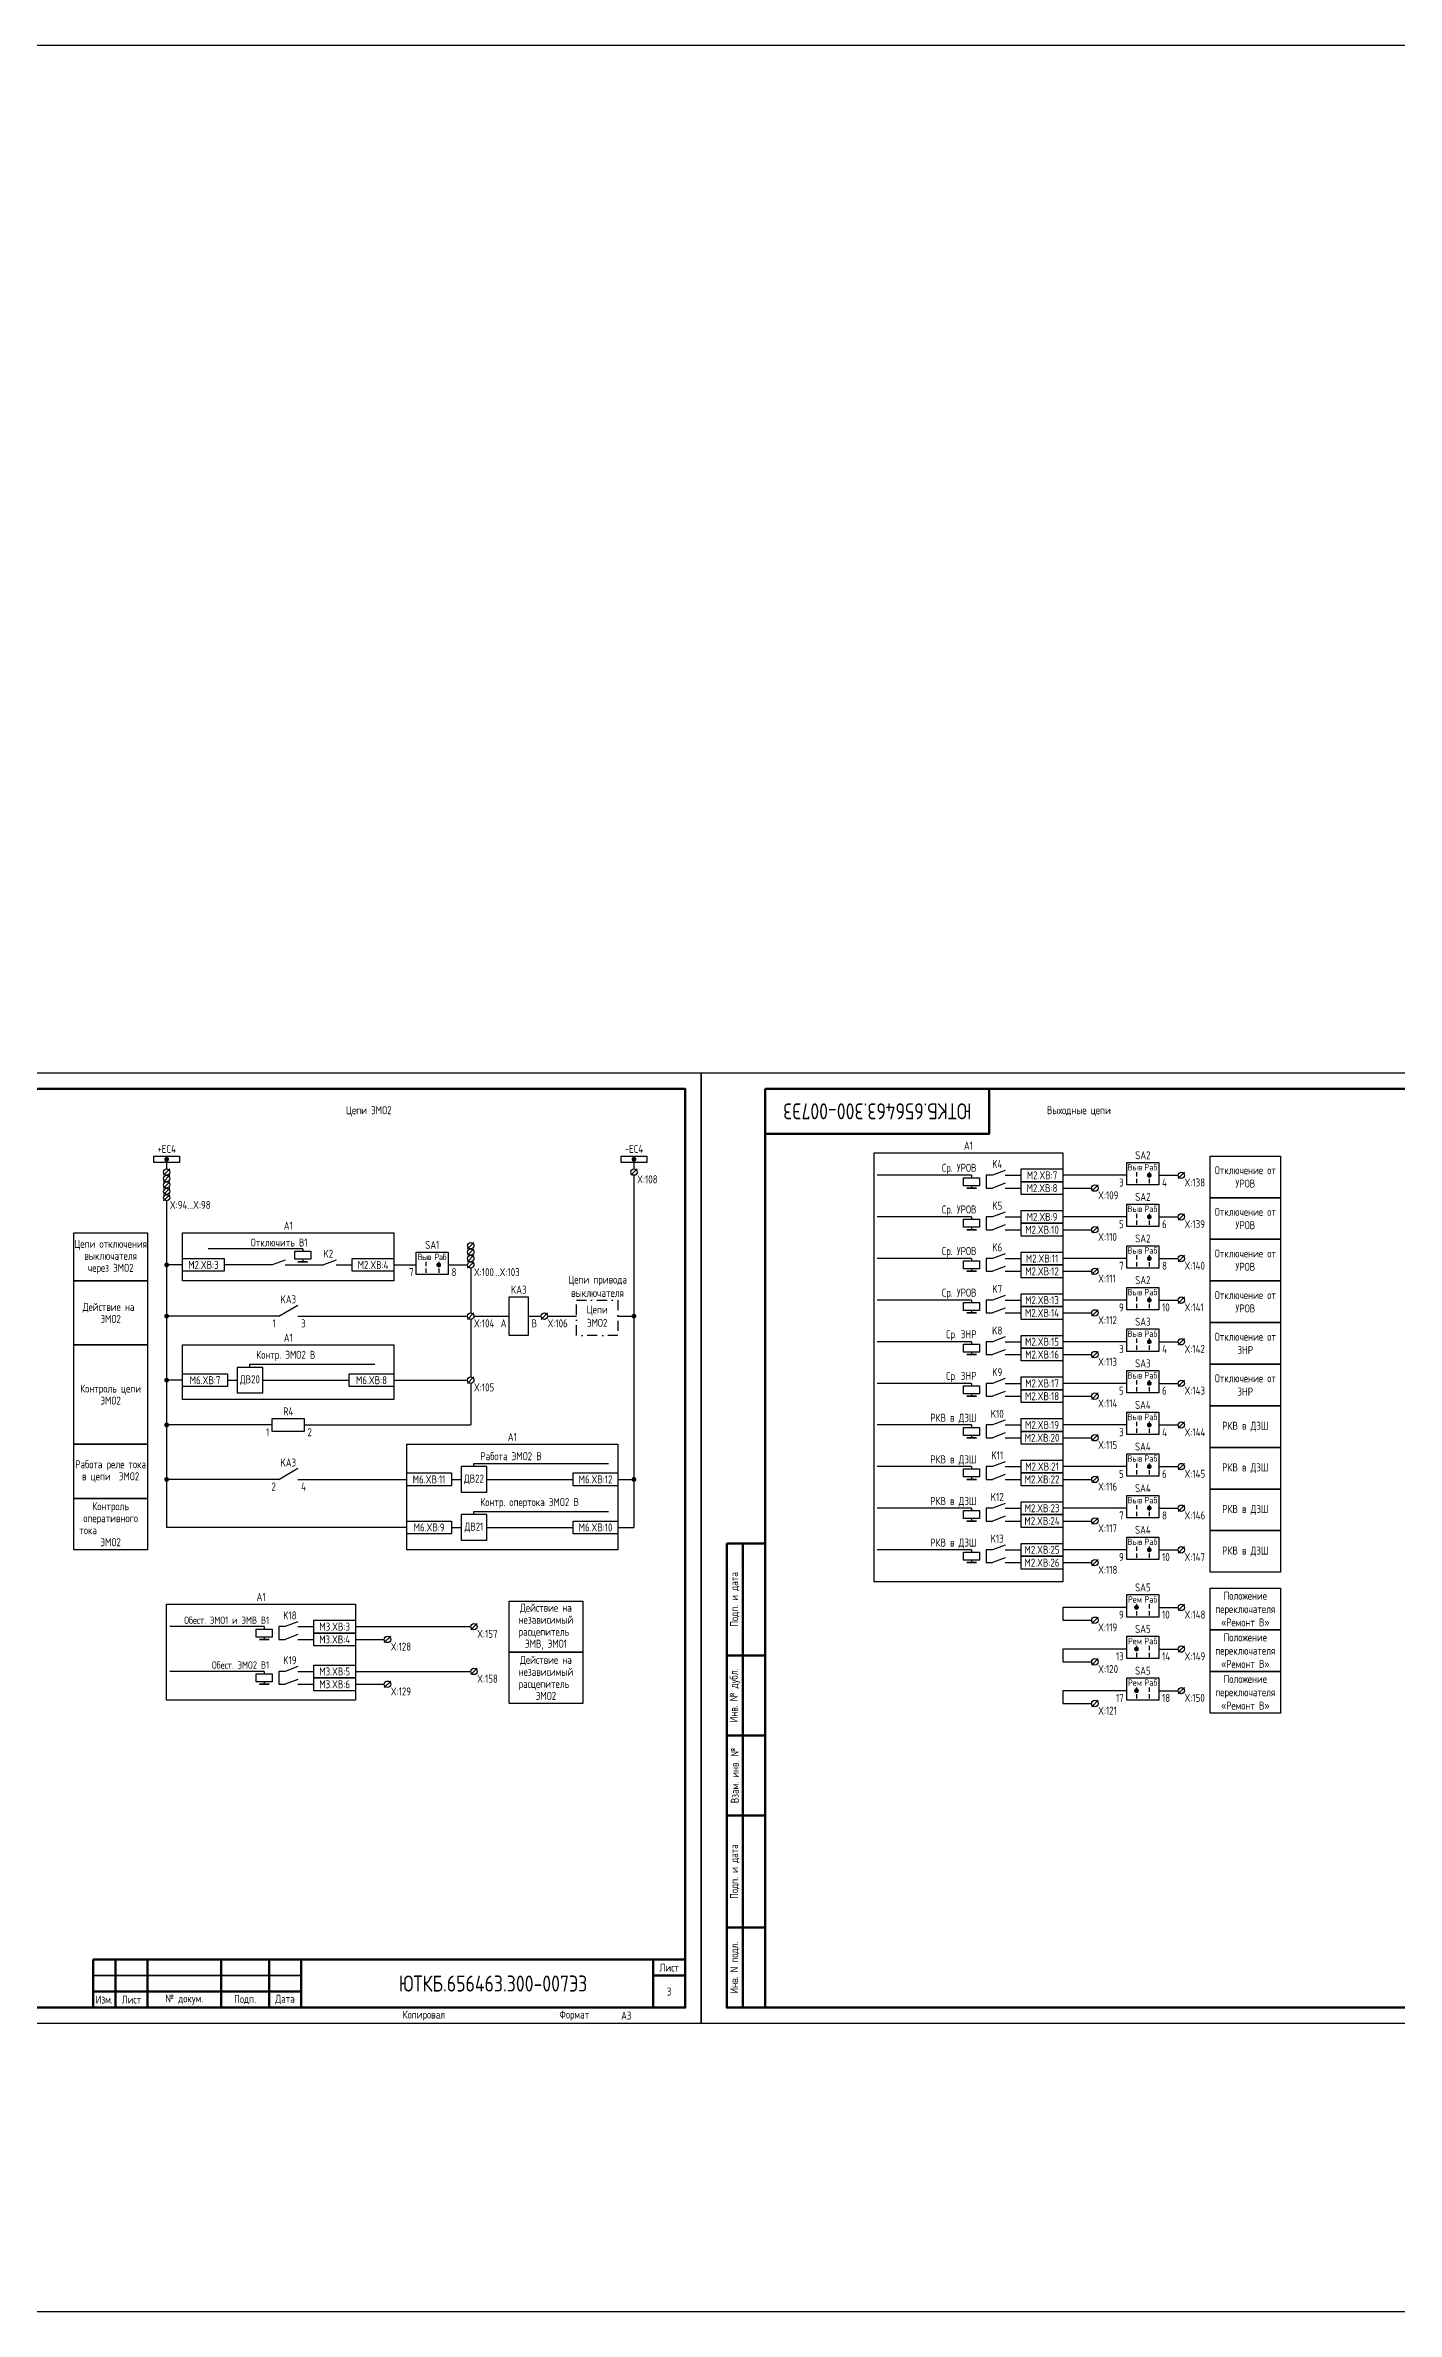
# Model space of a CAD drawing. Header units: millimetres. Extents: x -774 to 2891, y -90 to 618.
# Drawn here: x 1055 to 1477, y -90 to 618 of the extents above; entities that cross this region are included whole.
import ezdxf

# ---------------------------------------------------------------- set-up
doc = ezdxf.new("R2010")
doc.units = ezdxf.units.MM
doc.linetypes.add('штрихпунктирная', pattern=[25.4, 12.7, -6.35, 0, -6.35])
doc.styles.add('Gost_type_A', font='GOST_0.TTF')

# ---------------------------------------------------------------- blocks, each defined once
blk = doc.blocks.new('Формат_А3')
blk.add_lwpolyline([(-420, 297), (0, 297), (0, 0), (-420, 0)], close=True)
at = {"lineweight": 50}
blk.add_lwpolyline([(-400, 292), (-5, 292), (-5, 5), (-400, 5)], close=True, dxfattribs=at)
blk = doc.blocks.new('Штамп малый нижний')
at = {"lineweight": 50}
for points in [[(-185, 15), (-178, 15), (-178, 5), (-185, 5)], [(-178, 15), (-168, 15), (-168, 5), (-178, 5)], [(-168, 15), (-145, 15), (-145, 5), (-168, 5)], [(-145, 15), (-130, 15), (-130, 5), (-145, 5)], [(-130, 15), (-120, 15), (-120, 5), (-130, 5)], [(-120, 15), (-10, 15), (-10, 0), (-120, 0)], [(-10, 15), (0, 15), (0, 10), (-10, 10)], [(-10, 10), (0, 10), (0, 0), (-10, 0)], [(-185, 5), (-178, 5), (-178, 0), (-185, 0)], [(-178, 5), (-168, 5), (-168, 0), (-178, 0)], [(-168, 5), (-145, 5), (-145, 0), (-168, 0)], [(-145, 5), (-130, 5), (-130, 0), (-145, 0)], [(-130, 5), (-120, 5), (-120, 0), (-130, 0)]]:
    blk.add_lwpolyline(points, close=True, dxfattribs=at)
for points in [[(-185, 15), (-178, 15), (-178, 10), (-185, 10)], [(-178, 15), (-168, 15), (-168, 10), (-178, 10)], [(-168, 15), (-145, 15), (-145, 10), (-168, 10)], [(-145, 15), (-130, 15), (-130, 10), (-145, 10)], [(-130, 15), (-120, 15), (-120, 10), (-130, 10)], [(-185, 10), (-178, 10), (-178, 5), (-185, 5)], [(-178, 10), (-168, 10), (-168, 5), (-178, 5)], [(-168, 10), (-145, 10), (-145, 5), (-168, 5)], [(-145, 10), (-130, 10), (-130, 5), (-145, 5)], [(-130, 10), (-120, 10), (-120, 5), (-130, 5)]]:
    blk.add_lwpolyline(points, close=True)
at = {"char_height": 2.5, "style": 'Gost_type_A'}
for s, insert, width, attachment_point in [('Лист', (-5, 12.5), 10, 5), ('Изм.', (-181.5, 2.5), 7, 5), ('Лист', (-173, 2.5), 10, 5), ('№ докум.', (-156.5, 2.5), 23, 5), ('Подп.', (-137.5, 2.5), 15, 5), ('Дата', (-125, 2.5), 10, 5), ('Копировал', (-75, -2.53), 13.1202, 6), ('Формат', (-30, -2.53), 13.1202, 6)]:
    blk.add_mtext(s, dxfattribs=dict(at, insert=insert, width=width, attachment_point=attachment_point))
blk = doc.blocks.new('POINT')
at = {"const_width": 0.75}
blk.add_lwpolyline([(-0.375, 0, 1), (0.375, 0, 1)], format="xyb", close=True, dxfattribs=at)
blk = doc.blocks.new('Шинка')
blk.add_lwpolyline([(-4, 1), (4, 1), (4, -1), (-4, -1)], close=True)
blk.add_blockref('POINT', (0, 0))
blk = doc.blocks.new('Переключатель_положение')
for p, q in [((2, 1), (2, -0.34)), ((2, -1.14), (2, -2.49))]:
    blk.add_line(p, q)
blk = doc.blocks.new('Штамп угловой верхний')
at = {"lineweight": 50}
blk.add_lwpolyline([(0, 0), (70, 0), (70, -14), (0, -14)], close=True, dxfattribs=at)
blk = doc.blocks.new('Штамп левый нижний')
at = {"lineweight": 50}
for points in [[(-12, 145), (-7, 145), (-7, 110), (-12, 110)], [(-7, 145), (0, 145), (0, 110), (-7, 110)], [(-12, 110), (-7, 110), (-7, 85), (-12, 85)], [(-7, 110), (0, 110), (0, 85), (-7, 85)], [(-12, 85), (-7, 85), (-7, 60), (-12, 60)], [(-7, 85), (0, 85), (0, 60), (-7, 60)], [(-12, 60), (-7, 60), (-7, 25), (-12, 25)], [(-7, 60), (0, 60), (0, 25), (-7, 25)], [(-12, 25), (-7, 25), (-7, 0), (-12, 0)], [(-7, 25), (0, 25), (0, 0), (-7, 0)]]:
    blk.add_lwpolyline(points, close=True, dxfattribs=at)
at = {"char_height": 2.5, "attachment_point": 5, "rotation": 90, "style": 'Gost_type_A'}
for s, insert, width in [('Подп. и дата', (-9.5, 127.5), 35), ('Инв. № дубл.', (-9.5, 97.5), 25), ('Взам. инв. №', (-9.5, 72.5), 25), ('Подп. и дата', (-9.5, 42.5), 35), ('Инв. N подл.', (-9.5, 12.5), 25)]:
    blk.add_mtext(s, dxfattribs=dict(at, insert=insert, width=width))

msp = doc.modelspace()

# ---------------------------------------------------------------- linework, layer by layer
for p, q in [((1093, 270), (1093, 267)), ((1239, 270), (1239, 267)), ((1094, 267), (1092, 265)), ((1094, 265), (1092, 263)), ((1094, 263), (1092, 261)), ((1240, 267), (1238, 265)), ((1239, 265), (1239, 155)), ((1344.5, 265), (1315, 265)), ((1344.5, 265), (1344.5, 264.25)), ((1393, 265), (1373, 265)), ((1384.01, 262), (1382.01, 260)), ((1411.01, 266), (1409.01, 264)), ((1094, 261), (1092, 259)), ((1094, 259), (1092, 257)), ((1093, 257), (1093, 155)), ((1344.5, 261.75), (1344.5, 261)), ((1373, 261), (1382, 261)), ((1344.5, 252), (1315, 252)), ((1344.5, 252), (1344.5, 251.25)), ((1344.5, 248.75), (1344.5, 248)), ((1393, 252), (1373, 252)), ((1373, 248), (1382, 248)), ((1384.01, 249), (1382.01, 247)), ((1411.01, 253), (1409.01, 251)), ((1135.5, 242), (1106, 242)), ((1135.5, 242), (1135.5, 241.25)), ((1189, 244), (1187, 242)), ((1189, 242), (1187, 240)), ((1098, 237), (1093, 237)), ((1126, 237), (1111, 237)), ((1130, 237), (1142, 237)), ((1135.5, 238.75), (1135.5, 238)), ((1164, 237), (1171, 237)), ((1181, 237), (1187, 237)), ((1189, 240), (1187, 238)), ((1189, 238), (1187, 236)), ((1188, 236), (1188, 222)), ((1344.5, 239), (1315, 239)), ((1344.5, 239), (1344.5, 238.25)), ((1344.5, 235.75), (1344.5, 235)), ((1393, 239), (1373, 239)), ((1373, 235), (1382, 235)), ((1384.01, 236), (1382.01, 234)), ((1411.01, 240), (1409.01, 238)), ((1411.01, 227), (1409.01, 225)), ((1128, 221), (1093, 221)), ((1128, 221), (1134, 224.46)), ((1134, 221), (1187, 221)), ((1189, 222), (1187, 220)), ((1188, 220), (1188, 202)), ((1189, 221), (1200, 221)), ((1206, 221), (1210, 221)), ((1212, 222), (1210, 220)), ((1344.5, 226), (1315, 226)), ((1344.5, 226), (1344.5, 225.25)), ((1344.5, 222.75), (1344.5, 222)), ((1393, 226), (1373, 226)), ((1373, 222), (1382, 222)), ((1384.01, 223), (1382.01, 221)), ((1344.5, 213), (1315, 213)), ((1344.5, 213), (1344.5, 212.25)), ((1393, 213), (1373, 213)), ((1411.01, 214), (1409.01, 212)), ((1119, 206), (1158, 206)), ((1119, 205), (1119, 206)), ((1344.5, 209.75), (1344.5, 209)), ((1373, 209), (1382, 209)), ((1384.01, 210), (1382.01, 208)), ((1098, 201), (1093, 201)), ((1112, 201), (1115, 201)), ((1123, 201), (1150, 201)), ((1164, 201), (1187, 201)), ((1189, 202), (1187, 200)), ((1188, 200), (1188, 187)), ((1344.5, 200), (1315, 200)), ((1344.5, 200), (1344.5, 199.25)), ((1393, 200), (1373, 200)), ((1411.01, 201), (1409.01, 199)), ((1344.5, 196.75), (1344.5, 196)), ((1373, 196), (1382, 196)), ((1384.01, 197), (1382.01, 195)), ((1126, 187), (1093, 187)), ((1136, 187), (1188, 187)), ((1344.5, 187), (1315, 187)), ((1344.5, 187), (1344.5, 186.25)), ((1393, 187), (1373, 187)), ((1411.01, 188), (1409.01, 186)), ((1344.5, 183.75), (1344.5, 183)), ((1373, 183), (1382, 183)), ((1384.01, 184), (1382.01, 182)), ((1128, 170), (1093, 170)), ((1128, 170), (1134, 173.46)), ((1134, 170), (1168, 170)), ((1182, 170), (1185, 170)), ((1189, 175), (1231, 175)), ((1189, 174), (1189, 175)), ((1193, 170), (1220, 170)), ((1234, 170), (1239, 170)), ((1344.5, 174), (1315, 174)), ((1344.5, 174), (1344.5, 173.25)), ((1344.5, 170.75), (1344.5, 170)), ((1393, 174), (1373, 174)), ((1373, 170), (1382, 170)), ((1384.01, 171), (1382.01, 169)), ((1411.01, 175), (1409.01, 173)), ((1189, 160), (1231, 160)), ((1189, 159), (1189, 160)), ((1344.5, 161), (1315, 161)), ((1344.5, 161), (1344.5, 160.25)), ((1344.5, 157.75), (1344.5, 157)), ((1393, 161), (1373, 161)), ((1373, 157), (1382, 157)), ((1384.01, 158), (1382.01, 156)), ((1411.01, 162), (1409.01, 160)), ((1168, 155), (1093, 155)), ((1182, 155), (1185, 155)), ((1193, 155), (1220, 155)), ((1234, 155), (1239, 155)), ((1411.01, 149), (1409.01, 147)), ((1344.5, 148), (1315, 148)), ((1344.5, 148), (1344.5, 147.25)), ((1344.5, 144.75), (1344.5, 144)), ((1393, 148), (1373, 148)), ((1373, 144), (1382, 144)), ((1384.01, 145), (1382.01, 143)), ((1393, 130), (1373, 130)), ((1373, 130), (1373, 126)), ((1411.01, 131), (1409.01, 129)), ((1123.5, 124), (1094, 124)), ((1123.5, 124), (1123.5, 123.25)), ((1123.5, 120.75), (1123.5, 120)), ((1163.01, 121), (1161.01, 119)), ((1190.01, 125), (1188.01, 123)), ((1373, 126), (1382, 126)), ((1384.01, 127), (1382.01, 125)), ((1152, 120), (1161, 120)), ((1393, 117), (1373, 117)), ((1373, 117), (1373, 113)), ((1384.01, 114), (1382.01, 112)), ((1411.01, 118), (1409.01, 116)), ((1123.5, 110), (1094, 110)), ((1123.5, 110), (1123.5, 109.25)), ((1123.5, 106.75), (1123.5, 106)), ((1163.01, 107), (1161.01, 105)), ((1190.01, 111), (1188.01, 109)), ((1373, 113), (1382, 113)), ((1152, 106), (1161, 106)), ((1393, 104), (1373, 104)), ((1373, 104), (1373, 100)), ((1373, 100), (1382, 100)), ((1384.01, 101), (1382.01, 99)), ((1411.01, 105), (1409.01, 103))]:
    msp.add_line(p, q)
at = {"ltscale": 1.08}
for p, q in [((1351, 265), (1349, 265)), ((1349, 265), (1349, 261)), ((1355, 265), (1360, 265)), ((1349, 261), (1351, 261)), ((1355, 261), (1360, 261)), ((1351, 252), (1349, 252)), ((1349, 252), (1349, 248)), ((1349, 248), (1351, 248)), ((1355, 252), (1360, 252)), ((1355, 248), (1360, 248)), ((1146, 237), (1151, 237)), ((1351, 239), (1349, 239)), ((1349, 239), (1349, 235)), ((1349, 235), (1351, 235)), ((1355, 239), (1360, 239)), ((1355, 235), (1360, 235)), ((1351, 226), (1349, 226)), ((1349, 226), (1349, 222)), ((1349, 222), (1351, 222)), ((1355, 226), (1360, 226)), ((1355, 222), (1360, 222)), ((1351, 213), (1349, 213)), ((1349, 213), (1349, 209)), ((1355, 213), (1360, 213)), ((1349, 209), (1351, 209)), ((1355, 209), (1360, 209)), ((1351, 200), (1349, 200)), ((1349, 200), (1349, 196)), ((1355, 200), (1360, 200)), ((1349, 196), (1351, 196)), ((1355, 196), (1360, 196)), ((1351, 187), (1349, 187)), ((1349, 187), (1349, 183)), ((1355, 187), (1360, 187)), ((1349, 183), (1351, 183)), ((1355, 183), (1360, 183)), ((1351, 174), (1349, 174)), ((1349, 174), (1349, 170)), ((1349, 170), (1351, 170)), ((1355, 174), (1360, 174)), ((1355, 170), (1360, 170)), ((1351, 161), (1349, 161)), ((1349, 161), (1349, 157)), ((1349, 157), (1351, 157)), ((1355, 161), (1360, 161)), ((1355, 157), (1360, 157)), ((1351, 148), (1349, 148)), ((1349, 148), (1349, 144)), ((1349, 144), (1351, 144)), ((1355, 148), (1360, 148)), ((1355, 144), (1360, 144)), ((1130, 124), (1128, 124)), ((1128, 124), (1128, 120)), ((1134, 124), (1139, 124)), ((1128, 120), (1130, 120)), ((1134, 120), (1139, 120)), ((1130, 110), (1128, 110)), ((1128, 110), (1128, 106)), ((1134, 110), (1139, 110)), ((1128, 106), (1130, 106)), ((1134, 106), (1139, 106))]:
    msp.add_line(p, q, dxfattribs=at)
at = {"ltscale": 4.32}
for p, q in [((1355, 266.5), (1351, 265)), ((1355, 262.5), (1351, 261)), ((1355, 253.5), (1351, 252)), ((1355, 249.5), (1351, 248)), ((1130, 238.5), (1126, 237)), ((1146, 238.5), (1142, 237)), ((1355, 240.5), (1351, 239)), ((1355, 236.5), (1351, 235)), ((1355, 227.5), (1351, 226)), ((1355, 223.5), (1351, 222)), ((1355, 214.5), (1351, 213)), ((1355, 210.5), (1351, 209)), ((1355, 201.5), (1351, 200)), ((1355, 197.5), (1351, 196)), ((1355, 188.5), (1351, 187)), ((1355, 184.5), (1351, 183)), ((1355, 175.5), (1351, 174)), ((1355, 171.5), (1351, 170)), ((1355, 162.5), (1351, 161)), ((1355, 158.5), (1351, 157)), ((1355, 149.5), (1351, 148)), ((1355, 145.5), (1351, 144)), ((1134, 125.5), (1130, 124)), ((1134, 121.5), (1130, 120)), ((1134, 111.5), (1130, 110)), ((1134, 107.5), (1130, 106))]:
    msp.add_line(p, q, dxfattribs=at)
at = {"ltscale": 4}
for p, q in [((1403, 265), (1409.01, 265)), ((1403, 252), (1409.01, 252)), ((1403, 239), (1409.01, 239)), ((1403, 226), (1409.01, 226)), ((1403, 213), (1409.01, 213)), ((1403, 200), (1409.01, 200)), ((1403, 187), (1409.01, 187)), ((1403, 174), (1409.01, 174)), ((1403, 161), (1409.01, 161)), ((1403, 148), (1409.01, 148)), ((1403, 130), (1409.01, 130)), ((1152, 124), (1188.01, 124)), ((1403, 117), (1409.01, 117)), ((1152, 110), (1188.01, 110)), ((1403, 104), (1409.01, 104))]:
    msp.add_line(p, q, dxfattribs=at)
at = {"ltscale": 0.75}
for p, q in [((1212, 221), (1221, 221)), ((1234, 221), (1239, 221))]:
    msp.add_line(p, q, dxfattribs=at)
for points in [[(-774, 618), (2891, 618), (2891, -90), (-774, -90)], [(1314, 272), (1373, 272), (1373, 138), (1314, 138)], [(1419, 271), (1441, 271), (1441, 258), (1419, 258)], [(1347, 264.25), (1347, 261.75), (1342, 261.75), (1342, 264.25)], [(1360, 267), (1373, 267), (1373, 263), (1360, 263)], [(1360, 263), (1373, 263), (1373, 259), (1360, 259)], [(1393, 269), (1403, 269), (1403, 262), (1393, 262)], [(1346, 261), (1343, 261)], [(1393, 256), (1403, 256), (1403, 249), (1393, 249)], [(1419, 258), (1441, 258), (1441, 245), (1419, 245)], [(1347, 251.25), (1347, 248.75), (1342, 248.75), (1342, 251.25)], [(1346, 248), (1343, 248)], [(1360, 254), (1373, 254), (1373, 250), (1360, 250)], [(1360, 250), (1373, 250), (1373, 246), (1360, 246)], [(1087, 232), (1064, 232), (1064, 247), (1087, 247)], [(1098, 247), (1164, 247), (1164, 232), (1098, 232)], [(1138, 241.25), (1138, 238.75), (1133, 238.75), (1133, 241.25)], [(1171, 241), (1181, 241), (1181, 234), (1171, 234)], [(1360, 241), (1373, 241), (1373, 237), (1360, 237)], [(1393, 243), (1403, 243), (1403, 236), (1393, 236)], [(1419, 245), (1441, 245), (1441, 232), (1419, 232)], [(1098, 239), (1111, 239), (1111, 235), (1098, 235)], [(1137, 238), (1134, 238)], [(1151, 239), (1164, 239), (1164, 235), (1151, 235)], [(1347, 238.25), (1347, 235.75), (1342, 235.75), (1342, 238.25)], [(1346, 235), (1343, 235)], [(1360, 237), (1373, 237), (1373, 233), (1360, 233)], [(1087, 212), (1064, 212), (1064, 232), (1087, 232)], [(1200, 227), (1206, 227), (1206, 215), (1200, 215)], [(1360, 228), (1373, 228), (1373, 224), (1360, 224)], [(1393, 230), (1403, 230), (1403, 223), (1393, 223)], [(1419, 232), (1441, 232), (1441, 219), (1419, 219)], [(1347, 225.25), (1347, 222.75), (1342, 222.75), (1342, 225.25)], [(1346, 222), (1343, 222)], [(1360, 224), (1373, 224), (1373, 220), (1360, 220)], [(1360, 215), (1373, 215), (1373, 211), (1360, 211)], [(1393, 217), (1403, 217), (1403, 210), (1393, 210)], [(1419, 219), (1441, 219), (1441, 206), (1419, 206)], [(1087, 181), (1064, 181), (1064, 212), (1087, 212)], [(1098, 212), (1164, 212), (1164, 195), (1098, 195)], [(1347, 212.25), (1347, 209.75), (1342, 209.75), (1342, 212.25)], [(1346, 209), (1343, 209)], [(1360, 211), (1373, 211), (1373, 207), (1360, 207)], [(1419, 206), (1441, 206), (1441, 193), (1419, 193)], [(1098, 203), (1112, 203), (1112, 199), (1098, 199)], [(1150, 203), (1164, 203), (1164, 199), (1150, 199)], [(1347, 199.25), (1347, 196.75), (1342, 196.75), (1342, 199.25)], [(1360, 202), (1373, 202), (1373, 198), (1360, 198)], [(1393, 204), (1403, 204), (1403, 197), (1393, 197)], [(1346, 196), (1343, 196)], [(1360, 198), (1373, 198), (1373, 194), (1360, 194)], [(1419, 193), (1441, 193), (1441, 180), (1419, 180)], [(1126, 189), (1136, 189), (1136, 185), (1126, 185)], [(1347, 186.25), (1347, 183.75), (1342, 183.75), (1342, 186.25)], [(1360, 189), (1373, 189), (1373, 185), (1360, 185)], [(1360, 185), (1373, 185), (1373, 181), (1360, 181)], [(1393, 191), (1403, 191), (1403, 184), (1393, 184)], [(1087, 164), (1064, 164), (1064, 181), (1087, 181)], [(1168, 181), (1234, 181), (1234, 148), (1168, 148)], [(1346, 183), (1343, 183)], [(1393, 178), (1403, 178), (1403, 171), (1393, 171)], [(1419, 180), (1441, 180), (1441, 167), (1419, 167)], [(1168, 172), (1182, 172), (1182, 168), (1168, 168)], [(1220, 172), (1234, 172), (1234, 168), (1220, 168)], [(1347, 173.25), (1347, 170.75), (1342, 170.75), (1342, 173.25)], [(1346, 170), (1343, 170)], [(1360, 176), (1373, 176), (1373, 172), (1360, 172)], [(1360, 172), (1373, 172), (1373, 168), (1360, 168)], [(1087, 148), (1064, 148), (1064, 164), (1087, 164)], [(1360, 163), (1373, 163), (1373, 159), (1360, 159)], [(1393, 165), (1403, 165), (1403, 158), (1393, 158)], [(1419, 167), (1441, 167), (1441, 154), (1419, 154)], [(1168, 157), (1182, 157), (1182, 153), (1168, 153)], [(1220, 157), (1234, 157), (1234, 153), (1220, 153)], [(1347, 160.25), (1347, 157.75), (1342, 157.75), (1342, 160.25)], [(1346, 157), (1343, 157)], [(1360, 159), (1373, 159), (1373, 155), (1360, 155)], [(1360, 150), (1373, 150), (1373, 146), (1360, 146)], [(1393, 152), (1403, 152), (1403, 145), (1393, 145)], [(1419, 154), (1441, 154), (1441, 141), (1419, 141)], [(1347, 147.25), (1347, 144.75), (1342, 144.75), (1342, 147.25)], [(1346, 144), (1343, 144)], [(1360, 146), (1373, 146), (1373, 142), (1360, 142)], [(1419, 136), (1441, 136), (1441, 123), (1419, 123)], [(1093, 131), (1152, 131), (1152, 101), (1093, 101)], [(1223, 116), (1200, 116), (1200, 132), (1223, 132)], [(1393, 134), (1403, 134), (1403, 127), (1393, 127)], [(1126, 123.25), (1126, 120.75), (1121, 120.75), (1121, 123.25)], [(1139, 126), (1152, 126), (1152, 122), (1139, 122)], [(1139, 122), (1152, 122), (1152, 118), (1139, 118)], [(1393, 121), (1403, 121), (1403, 114), (1393, 114)], [(1419, 123), (1441, 123), (1441, 110), (1419, 110)], [(1125, 120), (1122, 120)], [(1223, 100), (1200, 100), (1200, 116), (1223, 116)], [(1126, 109.25), (1126, 106.75), (1121, 106.75), (1121, 109.25)], [(1139, 112), (1152, 112), (1152, 108), (1139, 108)], [(1139, 108), (1152, 108), (1152, 104), (1139, 104)], [(1393, 108), (1403, 108), (1403, 101), (1393, 101)], [(1419, 110), (1441, 110), (1441, 97), (1419, 97)], [(1125, 106), (1122, 106)]]:
    msp.add_lwpolyline(points, close=True)
at = {"linetype": 'штрихпунктирная', "ltscale": 0.25}
msp.add_lwpolyline([(1221, 226), (1234, 226), (1234, 215), (1221, 215)], close=True, dxfattribs=at)
at = {"ltscale": 4}
for points in [[(1115, 197), (1123, 197), (1123, 205), (1115, 205)], [(1185, 166), (1193, 166), (1193, 174), (1185, 174)], [(1185, 151), (1193, 151), (1193, 159), (1185, 159)]]:
    msp.add_lwpolyline(points, close=True, dxfattribs=at)
for centre in [(1093, 266), (1093, 264), (1093, 262), (1239, 266), (1383.01, 261), (1410.01, 265), (1093, 260), (1093, 258), (1383.01, 248), (1410.01, 252), (1188, 243), (1188, 241), (1188, 239), (1188, 237), (1383.01, 235), (1410.01, 239), (1410.01, 226), (1188, 221), (1211, 221), (1383.01, 222), (1410.01, 213), (1383.01, 209), (1188, 201), (1410.01, 200), (1383.01, 196), (1410.01, 187), (1383.01, 183), (1383.01, 170), (1410.01, 174), (1383.01, 157), (1410.01, 161), (1410.01, 148), (1383.01, 144), (1410.01, 130), (1162.01, 120), (1189.01, 124), (1383.01, 126), (1383.01, 113), (1410.01, 117), (1162.01, 106), (1189.01, 110), (1383.01, 100), (1410.01, 104)]:
    msp.add_circle(centre, 1)

# ---------------------------------------------------------------- block references
for name, p in [('Формат_А3', (1260, 0)), ('Формат_А3', (1680, 0)), ('Штамп угловой верхний', (1280, 292)), ('Шинка', (1093, 270)), ('Шинка', (1239, 270)), ('Переключатель_положение', (1394, 265)), ('POINT', (1400, 265)), ('Переключатель_положение', (1398, 265)), ('Переключатель_положение', (1394, 252)), ('POINT', (1400, 252)), ('Переключатель_положение', (1398, 252)), ('POINT', (1093, 237)), ('Переключатель_положение', (1172, 237)), ('POINT', (1178, 237)), ('Переключатель_положение', (1176, 237)), ('Переключатель_положение', (1394, 239)), ('POINT', (1400, 239)), ('Переключатель_положение', (1398, 239)), ('Переключатель_положение', (1394, 226)), ('POINT', (1400, 226)), ('Переключатель_положение', (1398, 226)), ('POINT', (1093, 221)), ('POINT', (1239, 221)), ('Переключатель_положение', (1394, 213)), ('POINT', (1400, 213)), ('Переключатель_положение', (1398, 213)), ('POINT', (1093, 201)), ('Переключатель_положение', (1394, 200)), ('POINT', (1400, 200)), ('Переключатель_положение', (1398, 200)), ('POINT', (1093, 187)), ('Переключатель_положение', (1394, 187)), ('POINT', (1400, 187)), ('Переключатель_положение', (1398, 187)), ('POINT', (1093, 170)), ('POINT', (1239, 170)), ('Переключатель_положение', (1394, 174)), ('POINT', (1400, 174)), ('Переключатель_положение', (1398, 174)), ('Переключатель_положение', (1394, 161)), ('POINT', (1400, 161)), ('Переключатель_положение', (1398, 161)), ('Штамп левый нижний', (1280, 5)), ('Переключатель_положение', (1394, 148)), ('POINT', (1400, 148)), ('Переключатель_положение', (1398, 148)), ('POINT', (1396, 130)), ('Переключатель_положение', (1394, 130)), ('Переключатель_положение', (1398, 130)), ('POINT', (1396, 117)), ('Переключатель_положение', (1394, 117)), ('Переключатель_положение', (1398, 117)), ('POINT', (1396, 104)), ('Переключатель_положение', (1394, 104)), ('Переключатель_положение', (1398, 104)), ('Штамп малый нижний', (1255, 5))]:
    msp.add_blockref(name, p)

# ---------------------------------------------------------------- texts
at = {"char_height": 2.5, "line_spacing_factor": 0.9, "style": 'Gost_type_A'}
for s, insert, width, attachment_point in [('Цепи ЭМО2', (1156.13, 285), 200.2502, 5), ('Выходные цепи', (1378, 285), 196, 5), ('A1', (1343.5, 273), 59, 8), ('X:108', (1240, 265), 16, 1), ('X:138', (1411.01, 264), 8, 1), ('X:94...X:98', (1094, 257), 16, 1), ('X:109', (1384.01, 260), 8, 1), ('A1', (1131, 248), 66, 8), ('X:139', (1411.01, 251), 8, 1), ('Цепи отключения выключателя через ЭМО2', (1075.5, 239.5), 23, 5), ('X:110', (1384.01, 247), 8, 1), ('X:100...X:103', (1189, 236), 8, 1), ('X:111', (1384.01, 234), 8, 1), ('X:140', (1411.01, 238), 8, 1), ('Действие на  ЭМО2', (1075.5, 222), 23, 5), ('X:104', (1189, 220), 8.9978, 1), ('X:106', (1212, 220), 8, 1), ('X:112', (1384.01, 221), 8, 1), ('X:141', (1411.01, 225), 8, 1), ('A1', (1131, 213), 66, 8), ('X:113', (1384.01, 208), 8, 1), ('X:142', (1411.01, 212), 8, 1), ('Контроль цепи ЭМО2 ', (1075.5, 196.5), 23, 5), ('X:105', (1189, 200), 8, 1), ('X:143', (1411.01, 199), 8, 1), ('R4', (1131, 190), 10, 8), ('X:114', (1384.01, 195), 8, 1), ('{\\T0.9;1}', (1125, 186), 5, 3), ('{\\T0.9;2}', (1137, 186), 5, 1), ('A1', (1201, 182), 66, 8), ('X:144', (1411.01, 186), 8, 1), ('X:115', (1384.01, 182), 8, 1), ('Работа реле тока в цепи  ЭМО2', (1075.5, 172.5), 23, 5), ('X:145', (1411, 173), 8, 1), ('Контроль оперативного тока            ЭМО2 ', (1075.5, 156), 23, 5), ('X:116', (1384.01, 169), 8, 1), ('X:117', (1384.01, 156), 8, 1), ('X:146', (1411.01, 160), 8, 1), ('X:118', (1384.01, 143), 8, 1), ('X:147', (1411, 147), 8, 1), ('A1', (1122.5, 132), 59, 8), ('Действие на независимый расцепитель  ЭМВ, ЭМО1', (1211.5, 124), 23, 5), ('X:148', (1411.01, 129), 8, 1), ('X:157', (1190.01, 123), 8, 1), ('X:119', (1384.01, 125), 8, 1), ('X:128', (1163.01, 119), 8, 1), ('Действие на независимый расцепитель  ЭМО2', (1211.5, 108), 23, 5), ('X:149', (1411.01, 116), 8, 1), ('X:158', (1190.01, 109), 8, 1), ('X:120', (1384.01, 112), 8, 1), ('X:129', (1163.01, 105), 8, 1), ('X:150', (1411.01, 103), 8, 1), ('X:121', (1384.01, 99), 8, 1)]:
    msp.add_mtext(s, dxfattribs=dict(at, insert=insert, width=width, attachment_point=attachment_point))
at = {"insert": (1315, 285), "char_height": 5, "width": 70, "attachment_point": 5, "rotation": 180, "style": 'Gost_type_A'}
msp.add_mtext('ЮТКБ.656463.300-007Э3', dxfattribs=at)
at = {"style": 'Gost_type_A'}
for s, insert, char_height, width, attachment_point in [('+EC4', (1093, 272), 2.5, 10, 8), ('-EC4', (1239, 272), 2.5, 10, 8), ('K4', (1352.5, 268.5), 2.5, 5, 5), ('SA2', (1398, 270), 2.5, 10, 8), ('Ср. УРОВ', (1346, 267), 2.5, 31.0015, 6), ('M2.XВ:8', (1366.5, 261), 2.5, 13, 5), ('M2.XВ:7', (1366.5, 265), 2.5, 13, 5), ('3', (1392, 263.98), 2.5, 5, 3), ('Выв', (1395.5, 267.5), 2, 5, 5), ('Раб', (1400.5, 267.5), 2, 5, 5), ('4', (1404, 263.98), 2.5, 5, 1), ('Отключение от УРОВ', (1430, 264.5), 2.5, 21.9988, 5), ('Ср. УРОВ', (1346, 254), 2.5, 31.0015, 6), ('K5', (1352.5, 255.5), 2.5, 5, 5), ('Выв', (1395.5, 254.5), 2, 5, 5), ('SA2', (1398, 257), 2.5, 10, 8), ('Раб', (1400.5, 254.5), 2, 5, 5), ('M2.XВ:10', (1366.5, 248), 2.5, 13, 5), ('M2.XВ:9', (1366.5, 252), 2.5, 13, 5), ('5', (1392, 250.98), 2.5, 5, 3), ('6', (1404, 250.98), 2.5, 5, 1), ('Отключение от УРОВ', (1430, 251.5), 2.5, 21.9988, 5), ('Отключить В1', (1137, 244), 2.5, 31.0015, 6), ('K2', (1143.5, 240.5), 2.5, 5, 5), ('SA1', (1176, 242), 2.5, 10, 8), ('Ср. УРОВ', (1346, 241), 2.5, 31.0015, 6), ('K6', (1352.5, 242.5), 2.5, 5, 5), ('Выв', (1395.5, 241.5), 2, 5, 5), ('SA2', (1398, 244), 2.5, 10, 8), ('Раб', (1400.5, 241.5), 2, 5, 5), ('Отключение от УРОВ', (1430, 238.5), 2.5, 21.9988, 5), ('M2.XВ:3', (1104.5, 237), 2.5, 13, 5), ('M2.XВ:4', (1157.5, 237), 2.5, 13, 5), ('{\\T0.9;7}', (1170, 236), 2.5, 5, 3), ('{\\T0.9;Выв}', (1173.5, 239.5), 2, 5, 5), ('{\\T0.9;Раб}', (1178.5, 239.5), 2, 5, 5), ('{\\T0.9;8}', (1182, 236), 2.5, 5, 1), ('Цепи привода\\Pвыключателя', (1227.61, 227), 2.5, 23, 8), ('M2.XВ:12', (1366.5, 235), 2.5, 13, 5), ('M2.XВ:11', (1366.5, 239), 2.5, 13, 5), ('7', (1392, 237.98), 2.5, 5, 3), ('8', (1404, 237.98), 2.5, 5, 1), ('KA3', (1131, 225), 2.5, 18, 8), ('KA3', (1203, 228), 2.5, 18, 8), ('Ср. УРОВ', (1346, 228), 2.5, 31.0015, 6), ('K7', (1352.5, 229.5), 2.5, 5, 5), ('M2.XВ:13', (1366.5, 226), 2.5, 13, 5), ('Выв', (1395.5, 228.5), 2, 5, 5), ('SA2', (1398, 231), 2.5, 10, 8), ('Раб', (1400.5, 228.5), 2, 5, 5), ('Отключение от УРОВ', (1430, 225.5), 2.5, 21.9988, 5), ('{\\T0.9;1}', (1127, 220), 2.5, 5, 3), ('{\\T0.9;3}', (1135, 220), 2.5, 5, 1), ('{\\T0.9;А}', (1199, 220), 2.5, 5, 3), ('{\\T0.9;B}', (1207, 220), 2.5, 5, 1), ('Цепи\\PЭМО2', (1227.5, 221), 2.5, 13, 5), ('M2.XВ:14', (1366.5, 222), 2.5, 13, 5), ('9', (1392, 224.98), 2.5, 5, 3), ('SA3', (1398, 218), 2.5, 10, 8), ('10', (1404, 224.98), 2.5, 5, 1), ('Ср. ЗНР', (1346, 215), 2.5, 31.0015, 6), ('K8', (1352.5, 216.5), 2.5, 5, 5), ('M2.XВ:15', (1366.5, 213), 2.5, 13, 5), ('Выв', (1395.5, 215.5), 2, 5, 5), ('Раб', (1400.5, 215.5), 2, 5, 5), ('Отключение от ЗНР', (1430, 212.5), 2.5, 21.9988, 5), ('Контр. ЭМО2 В', (1121, 207), 2.5, 35.7119, 7), ('M2.XВ:16', (1366.5, 209), 2.5, 13, 5), ('3', (1392, 211.98), 2.5, 5, 3), ('SA3', (1398, 205), 2.5, 10, 8), ('4', (1404, 211.98), 2.5, 5, 1), ('M6.XВ:7', (1105, 201), 2.5, 14, 5), ('ДВ20', (1119, 201), 2.5, 7.9998, 5), ('M6.XВ:8', (1157, 201), 2.5, 14, 5), ('Ср. ЗНР', (1346, 202), 2.5, 31.0015, 6), ('K9', (1352.5, 203.5), 2.5, 5, 5), ('M2.XВ:17', (1366.5, 200), 2.5, 13, 5), ('5', (1392, 198.98), 2.5, 5, 3), ('Выв', (1395.5, 202.5), 2, 5, 5), ('Раб', (1400.5, 202.5), 2, 5, 5), ('6', (1404, 198.98), 2.5, 5, 1), ('Отключение от ЗНР', (1430, 199.5), 2.5, 21.9988, 5), ('K10', (1352.5, 190.5), 2.5, 5, 5), ('M2.XВ:18', (1366.5, 196), 2.5, 13, 5), ('SA4', (1398, 192), 2.5, 10, 8), ('РКВ в ДЗШ', (1346, 189), 2.5, 31.0015, 6), ('M2.XВ:20', (1366.5, 183), 2.5, 13, 5), ('M2.XВ:19', (1366.5, 187), 2.5, 13, 5), ('3', (1392, 185.98), 2.5, 5, 3), ('Выв', (1395.5, 189.5), 2, 5, 5), ('Раб', (1400.5, 189.5), 2, 5, 5), ('4', (1404, 185.98), 2.5, 5, 1), ('РКВ в ДЗШ', (1430, 186.5), 2.5, 21.9988, 5), ('Работа ЭМО2 В', (1191, 176), 2.5, 40.9997, 7), ('РКВ в ДЗШ', (1346, 176), 2.5, 31.0015, 6), ('K11', (1352.5, 177.5), 2.5, 5, 5), ('Выв', (1395.5, 176.5), 2, 5, 5), ('SA4', (1398, 179), 2.5, 10, 8), ('Раб', (1400.5, 176.5), 2, 5, 5), ('KA3', (1131, 174), 2.5, 18, 8), ('M6.XВ:11', (1175, 170), 2.5, 14, 5), ('ДВ22', (1189, 170), 2.5, 7.9998, 5), ('M6.XВ:12', (1227, 170), 2.5, 14, 5), ('M2.XВ:22', (1366.5, 170), 2.5, 13, 5), ('M2.XВ:21', (1366.5, 174), 2.5, 13, 5), ('5', (1392, 172.98), 2.5, 5, 3), ('6', (1404, 172.98), 2.5, 5, 1), ('РКВ в ДЗШ', (1430, 173.5), 2.5, 21.9988, 5), ('{\\T0.9;2}', (1127, 169), 2.5, 5, 3), ('{\\T0.9;4}', (1135, 169), 2.5, 5, 1), ('Контр. опертока ЭМО2 В', (1191, 161), 2.5, 40.9997, 7), ('РКВ в ДЗШ', (1346, 163), 2.5, 31.0015, 6), ('K12', (1352.5, 164.5), 2.5, 5, 5), ('Выв', (1395.5, 163.5), 2, 5, 5), ('SA4', (1398, 166), 2.5, 10, 8), ('Раб', (1400.5, 163.5), 2, 5, 5), ('M6.XВ:9', (1175, 155), 2.5, 14, 5), ('ДВ21', (1189, 155), 2.5, 7.9998, 5), ('M6.XВ:10', (1227, 155), 2.5, 14, 5), ('M2.XВ:24', (1366.5, 157), 2.5, 13, 5), ('M2.XВ:23', (1366.5, 161), 2.5, 13, 5), ('7', (1392, 159.98), 2.5, 5, 3), ('8', (1404, 159.98), 2.5, 5, 1), ('РКВ в ДЗШ', (1430, 160.5), 2.5, 21.9988, 5), ('РКВ в ДЗШ', (1346, 150), 2.5, 31.0015, 6), ('K13', (1352.5, 151.5), 2.5, 5, 5), ('M2.XВ:25', (1366.5, 148), 2.5, 13, 5), ('Выв', (1395.5, 150.5), 2, 5, 5), ('SA4', (1398, 153), 2.5, 10, 8), ('Раб', (1400.5, 150.5), 2, 5, 5), ('РКВ в ДЗШ', (1430, 147.5), 2.5, 21.9988, 5), ('M2.XВ:26', (1366.5, 144), 2.5, 13, 5), ('9', (1392, 146.98), 2.5, 5, 3), ('10', (1404, 146.98), 2.5, 5, 1), ('SA5', (1398, 135), 2.5, 10, 8), ('Положение переключателя «Ремонт В» ', (1430, 129.5), 2.5, 21.9988, 5), ('K18', (1131.5, 127.5), 2.5, 5, 5), ('9', (1392, 128.98), 2.5, 5, 3), ('Рем', (1395.5, 132.5), 2, 5, 5), ('Раб', (1400.5, 132.5), 2, 5, 5), ('10', (1404, 128.98), 2.5, 5, 1), ('M3.XВ:4', (1145.5, 120), 2.5, 13, 5), ('M3.XВ:3', (1145.5, 124), 2.5, 13, 5), ('Рем', (1395.5, 119.5), 2, 5, 5), ('SA5', (1398, 122), 2.5, 10, 8), ('Раб', (1400.5, 119.5), 2, 5, 5), ('Положение переключателя «Ремонт В» ', (1430, 116.5), 2.5, 21.9988, 5), ('K19', (1131.5, 113.5), 2.5, 5, 5), ('13', (1392, 115.98), 2.5, 5, 3), ('14', (1404, 115.98), 2.5, 5, 1), ('M3.XВ:5', (1145.5, 110), 2.5, 13, 5), ('M3.XВ:6', (1145.5, 106), 2.5, 13, 5), ('Рем', (1395.5, 106.5), 2, 5, 5), ('SA5', (1398, 109), 2.5, 10, 8), ('Раб', (1400.5, 106.5), 2, 5, 5), ('Положение переключателя «Ремонт В» ', (1430, 103.5), 2.5, 21.9988, 5), ('17', (1392, 102.98), 2.5, 5, 3), ('18', (1404, 102.98), 2.5, 5, 1), ('ЮТКБ.656463.300-007Э3', (1195, 12.5), 5, 120, 5), ('3', (1250, 10), 2.5, 10, 5), ('A3', (1235, 2.5), 2.5, 20, 4)]:
    msp.add_mtext(s, dxfattribs=dict(at, insert=insert, char_height=char_height, width=width, attachment_point=attachment_point))
at = {"color": 6, "char_height": 2.5, "width": 31.0015, "attachment_point": 6, "style": 'Gost_type_A'}
for s, insert in [('{\\H0.91667x;Обест. ЭМО1 и ЭМВ В1}', (1125, 126)), ('{\\H0.91667x;Обест. ЭМО2 В1}', (1125, 112))]:
    msp.add_mtext(s, dxfattribs=dict(at, insert=insert))

doc.saveas('drawing.dxf')
